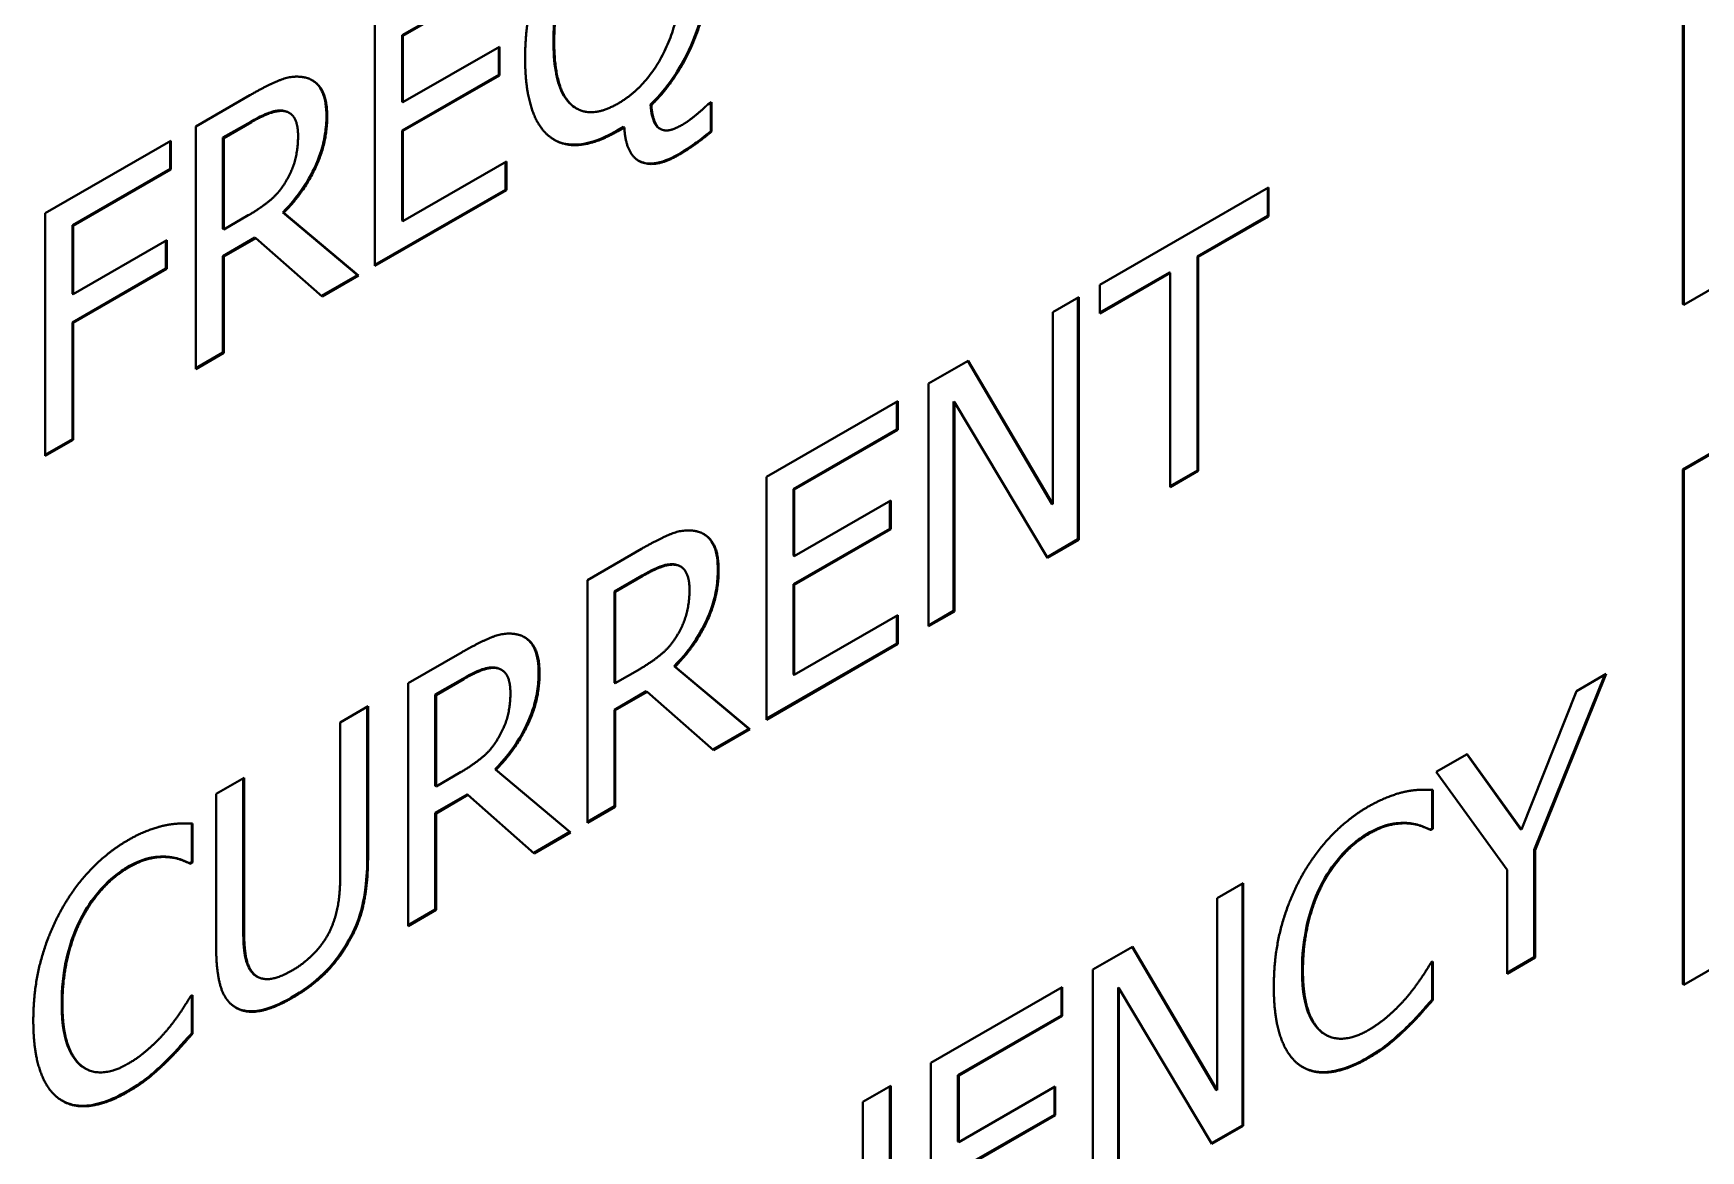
# Model space of a CAD drawing. Header units: inches. Extents: x 0 to 4752, y 0 to 3360.
# Drawn here: x 4305.1 to 4316.32, y 2285.58 to 2293.1 of the extents above; entities that cross this region are included whole.
import ezdxf

# ---------------------------------------------------------------- set-up
doc = ezdxf.new("R2010")
doc.units = ezdxf.units.IN
doc.header["$MEASUREMENT"] = 0
doc.layers.add('POWER SUPPLY CASE OUTLINE$0$가시적인 것(ISO)', color=3, linetype='Continuous', lineweight=40)
doc.layers.add('POWER SUPPLY CASE OUTLINE$0$가시적인 좁은 것(ISO)', color=3, linetype='Continuous', lineweight=35)

msp = doc.modelspace()

# ---------------------------------------------------------------- linework, layer by layer
at = {"layer": 'POWER SUPPLY CASE OUTLINE$0$가시적인 것(ISO)'}
for p, q in [((4316.211, 2291.276), (4335.162, 2302.188)), ((4316.205, 2290.167), (4335.156, 2301.08)), ((4335.162, 2301.077), (4316.211, 2290.164)), ((4316.211, 2286.697), (4335.162, 2297.61)), ((4316.205, 2291.279), (4316.205, 2294.745)), ((4316.211, 2294.742), (4316.211, 2291.276)), ((4308.277, 2293.492), (4307.58, 2293.09)), ((4308.282, 2293.488), (4307.585, 2293.087)), ((4307.397, 2291.537), (4307.397, 2293.172)), ((4307.58, 2293.09), (4307.58, 2292.643)), ((4307.58, 2293.09), (4307.585, 2293.087)), ((4307.585, 2293.087), (4307.585, 2292.639)), ((4307.585, 2292.639), (4308.235, 2293.013)), ((4308.23, 2293.01), (4308.23, 2292.823)), ((4308.235, 2293.013), (4308.235, 2292.82)), ((4308.23, 2292.823), (4307.58, 2292.449)), ((4308.235, 2292.82), (4307.585, 2292.446)), ((4308.23, 2292.823), (4308.235, 2292.82)), ((4306.191, 2292.477), (4306.555, 2292.687)), ((4307.58, 2292.643), (4307.585, 2292.639)), ((4308.75, 2292.6), (4308.756, 2292.597)), ((4309.252, 2292.624), (4309.258, 2292.62)), ((4309.638, 2292.625), (4309.663, 2292.639)), ((4309.658, 2292.636), (4309.658, 2292.445)), ((4309.663, 2292.639), (4309.663, 2292.442)), ((4306.191, 2290.842), (4306.191, 2292.477)), ((4306.56, 2292.508), (4306.373, 2292.401)), ((4306.565, 2292.505), (4306.379, 2292.398)), ((4306.815, 2292.571), (4306.82, 2292.568)), ((4305.176, 2291.893), (4306.022, 2292.38)), ((4306.017, 2292.377), (4306.017, 2292.19)), ((4306.022, 2292.38), (4306.022, 2292.187)), ((4306.373, 2292.401), (4306.373, 2291.786)), ((4306.373, 2292.401), (4306.379, 2292.398)), ((4306.379, 2292.398), (4306.379, 2291.783)), ((4307.58, 2292.449), (4307.58, 2291.842)), ((4307.58, 2292.449), (4307.585, 2292.446)), ((4307.585, 2292.446), (4307.585, 2291.839)), ((4309.071, 2292.473), (4309.027, 2292.448)), ((4309.076, 2292.47), (4309.033, 2292.445)), ((4309.071, 2292.473), (4309.076, 2292.47)), ((4309.313, 2292.463), (4309.319, 2292.46)), ((4309.658, 2292.445), (4309.663, 2292.442)), ((4306.017, 2292.19), (4305.359, 2291.811)), ((4306.022, 2292.187), (4305.364, 2291.808)), ((4306.017, 2292.19), (4306.022, 2292.187)), ((4307.585, 2291.839), (4308.282, 2292.24)), ((4308.277, 2292.237), (4308.277, 2292.05)), ((4308.282, 2292.24), (4308.282, 2292.047)), ((4308.277, 2292.05), (4307.397, 2291.544)), ((4308.282, 2292.047), (4307.397, 2291.537)), ((4308.277, 2292.05), (4308.282, 2292.047)), ((4312.278, 2291.41), (4313.415, 2292.065)), ((4313.41, 2292.062), (4313.41, 2291.875)), ((4313.415, 2292.065), (4313.415, 2291.871)), ((4305.176, 2290.258), (4305.176, 2291.893)), ((4305.359, 2291.811), (4305.364, 2291.808)), ((4305.359, 2291.811), (4305.359, 2291.35)), ((4305.364, 2291.808), (4305.364, 2291.347)), ((4306.379, 2291.783), (4306.544, 2291.878)), ((4306.776, 2291.898), (4307.28, 2291.476)), ((4306.776, 2291.898), (4306.782, 2291.894)), ((4306.782, 2291.894), (4307.285, 2291.473)), ((4307.58, 2291.842), (4307.585, 2291.839)), ((4313.41, 2291.875), (4312.935, 2291.601)), ((4313.415, 2291.871), (4312.941, 2291.598)), ((4313.41, 2291.875), (4313.415, 2291.871)), ((4305.364, 2291.347), (4305.995, 2291.71)), ((4305.989, 2291.707), (4305.989, 2291.52)), ((4305.995, 2291.71), (4305.995, 2291.517)), ((4306.373, 2291.786), (4306.379, 2291.783)), ((4306.588, 2291.728), (4306.373, 2291.604)), ((4306.594, 2291.725), (4306.379, 2291.601)), ((4306.588, 2291.728), (4306.594, 2291.725)), ((4307.041, 2291.332), (4306.594, 2291.725)), ((4306.373, 2291.604), (4306.373, 2290.954)), ((4306.373, 2291.604), (4306.379, 2291.601)), ((4306.379, 2291.601), (4306.379, 2290.951)), ((4312.935, 2291.601), (4312.935, 2290.16)), ((4312.935, 2291.601), (4312.941, 2291.598)), ((4312.941, 2291.598), (4312.941, 2290.157)), ((4305.989, 2291.52), (4305.359, 2291.157)), ((4305.995, 2291.517), (4305.364, 2291.154)), ((4305.989, 2291.52), (4305.995, 2291.517)), ((4307.28, 2291.476), (4307.037, 2291.336)), ((4307.285, 2291.473), (4307.041, 2291.332)), ((4307.28, 2291.476), (4307.285, 2291.473)), ((4312.747, 2291.493), (4312.278, 2291.223)), ((4312.753, 2291.49), (4312.278, 2291.217)), ((4312.747, 2291.493), (4312.753, 2291.49)), ((4312.753, 2290.048), (4312.753, 2291.49)), ((4312.278, 2291.217), (4312.278, 2291.41)), ((4305.359, 2291.35), (4305.364, 2291.347)), ((4311.961, 2291.227), (4312.136, 2291.328)), ((4312.131, 2291.325), (4312.131, 2289.697)), ((4312.136, 2291.328), (4312.136, 2289.693)), ((4316.205, 2291.279), (4316.211, 2291.276)), ((4305.359, 2291.157), (4305.364, 2291.154)), ((4305.359, 2291.157), (4305.359, 2290.37)), ((4305.364, 2291.154), (4305.364, 2290.367)), ((4311.961, 2289.933), (4311.961, 2291.227)), ((4306.373, 2290.954), (4306.191, 2290.849)), ((4306.379, 2290.951), (4306.191, 2290.842)), ((4306.373, 2290.954), (4306.379, 2290.951)), ((4311.124, 2290.746), (4311.391, 2290.899)), ((4311.389, 2290.898), (4311.955, 2289.936)), ((4311.391, 2290.899), (4311.961, 2289.933)), ((4311.124, 2289.111), (4311.124, 2290.746)), ((4310.033, 2290.117), (4310.918, 2290.627)), ((4310.912, 2290.624), (4310.912, 2290.437)), ((4310.918, 2290.627), (4310.918, 2290.433)), ((4311.294, 2290.625), (4311.3, 2290.621)), ((4311.294, 2290.625), (4311.294, 2289.215)), ((4311.925, 2289.572), (4311.3, 2290.621)), ((4311.3, 2290.621), (4311.3, 2289.211)), ((4305.359, 2290.37), (4305.176, 2290.265)), ((4305.364, 2290.367), (4305.176, 2290.258)), ((4305.359, 2290.37), (4305.364, 2290.367)), ((4310.912, 2290.437), (4310.216, 2290.035)), ((4310.918, 2290.433), (4310.221, 2290.032)), ((4310.912, 2290.437), (4310.918, 2290.433)), ((4310.033, 2288.482), (4310.033, 2290.117)), ((4312.935, 2290.16), (4312.753, 2290.055)), ((4312.941, 2290.157), (4312.753, 2290.048)), ((4312.935, 2290.16), (4312.941, 2290.157)), ((4316.205, 2286.701), (4316.205, 2290.167)), ((4316.205, 2290.167), (4316.211, 2290.164)), ((4316.211, 2290.164), (4316.211, 2286.697)), ((4310.216, 2290.035), (4310.216, 2289.587)), ((4310.216, 2290.035), (4310.221, 2290.032)), ((4310.221, 2290.032), (4310.221, 2289.584)), ((4310.221, 2289.584), (4310.871, 2289.958)), ((4310.865, 2289.955), (4310.865, 2289.768)), ((4310.871, 2289.958), (4310.871, 2289.765)), ((4311.955, 2289.936), (4311.961, 2289.933)), ((4310.865, 2289.768), (4310.216, 2289.394)), ((4310.871, 2289.765), (4310.221, 2289.391)), ((4310.865, 2289.768), (4310.871, 2289.765)), ((4312.131, 2289.697), (4311.923, 2289.577)), ((4312.136, 2289.693), (4311.925, 2289.572)), ((4312.131, 2289.697), (4312.136, 2289.693)), ((4308.827, 2289.422), (4309.191, 2289.632)), ((4310.216, 2289.587), (4310.221, 2289.584)), ((4309.196, 2289.453), (4309.009, 2289.346)), ((4309.201, 2289.45), (4309.015, 2289.342)), ((4309.45, 2289.516), (4309.456, 2289.513)), ((4308.827, 2287.787), (4308.827, 2289.422)), ((4309.009, 2289.346), (4309.009, 2288.731)), ((4309.009, 2289.346), (4309.015, 2289.342)), ((4309.015, 2289.342), (4309.015, 2288.728)), ((4310.216, 2289.394), (4310.216, 2288.787)), ((4310.216, 2289.394), (4310.221, 2289.391)), ((4310.221, 2289.391), (4310.221, 2288.784)), ((4310.221, 2288.784), (4310.918, 2289.185)), ((4310.912, 2289.182), (4310.912, 2288.995)), ((4310.918, 2289.185), (4310.918, 2288.992)), ((4311.294, 2289.215), (4311.124, 2289.117)), ((4311.3, 2289.211), (4311.124, 2289.111)), ((4311.294, 2289.215), (4311.3, 2289.211)), ((4310.912, 2288.995), (4310.033, 2288.489)), ((4310.912, 2288.995), (4310.918, 2288.992)), ((4307.62, 2288.727), (4307.984, 2288.937)), ((4310.918, 2288.992), (4310.033, 2288.482)), ((4308.244, 2288.821), (4308.249, 2288.818)), ((4309.015, 2288.728), (4309.18, 2288.823)), ((4309.412, 2288.843), (4309.915, 2288.421)), ((4309.412, 2288.843), (4309.418, 2288.839)), ((4309.418, 2288.839), (4309.921, 2288.418)), ((4310.216, 2288.787), (4310.221, 2288.784)), ((4315.679, 2288.785), (4315.204, 2287.606)), ((4315.688, 2288.79), (4315.21, 2287.603)), ((4315.489, 2288.675), (4315.688, 2288.79)), ((4307.62, 2287.092), (4307.62, 2288.727)), ((4307.989, 2288.758), (4307.802, 2288.651)), ((4307.995, 2288.755), (4307.808, 2288.648)), ((4309.009, 2288.731), (4309.015, 2288.728)), ((4309.224, 2288.673), (4309.009, 2288.549)), ((4309.23, 2288.67), (4309.015, 2288.546)), ((4309.224, 2288.673), (4309.23, 2288.67)), ((4309.677, 2288.277), (4309.23, 2288.67)), ((4315.117, 2287.742), (4315.489, 2288.675)), ((4307.163, 2288.464), (4307.35, 2288.572)), ((4307.345, 2288.569), (4307.345, 2287.555)), ((4307.35, 2288.572), (4307.35, 2287.552)), ((4307.802, 2288.651), (4307.802, 2288.036)), ((4307.802, 2288.651), (4307.808, 2288.648)), ((4307.808, 2288.648), (4307.808, 2288.033)), ((4309.009, 2288.549), (4309.009, 2287.899)), ((4309.009, 2288.549), (4309.015, 2288.546)), ((4309.015, 2288.546), (4309.015, 2287.896)), ((4307.163, 2287.439), (4307.163, 2288.464)), ((4309.915, 2288.421), (4309.672, 2288.281)), ((4309.921, 2288.418), (4309.677, 2288.277)), ((4309.915, 2288.421), (4309.921, 2288.418)), ((4314.544, 2288.131), (4314.753, 2288.251)), ((4314.75, 2288.25), (4315.112, 2287.745)), ((4314.753, 2288.251), (4315.117, 2287.742)), ((4307.808, 2288.033), (4307.973, 2288.128)), ((4308.206, 2288.148), (4308.709, 2287.726)), ((4308.206, 2288.148), (4308.211, 2288.144)), ((4308.211, 2288.144), (4308.714, 2287.723)), ((4315.022, 2287.472), (4314.544, 2288.131)), ((4306.327, 2287.983), (4306.515, 2288.091)), ((4306.327, 2286.963), (4306.327, 2287.983)), ((4306.509, 2288.088), (4306.509, 2287.074)), ((4306.515, 2288.091), (4306.515, 2287.071)), ((4307.802, 2288.036), (4307.808, 2288.033)), ((4314.517, 2288.01), (4314.517, 2287.751)), ((4314.522, 2288.01), (4314.522, 2287.748)), ((4308.018, 2287.978), (4307.802, 2287.854)), ((4308.023, 2287.975), (4307.808, 2287.851)), ((4308.018, 2287.978), (4308.023, 2287.975)), ((4308.47, 2287.582), (4308.023, 2287.975)), ((4309.009, 2287.899), (4308.827, 2287.794)), ((4309.015, 2287.896), (4308.827, 2287.787)), ((4309.009, 2287.899), (4309.015, 2287.896)), ((4306.163, 2287.784), (4306.163, 2287.524)), ((4306.169, 2287.783), (4306.169, 2287.521)), ((4307.802, 2287.854), (4307.802, 2287.204)), ((4307.802, 2287.854), (4307.808, 2287.851)), ((4307.808, 2287.851), (4307.808, 2287.201)), ((4308.709, 2287.726), (4308.466, 2287.586)), ((4308.714, 2287.723), (4308.47, 2287.582)), ((4308.709, 2287.726), (4308.714, 2287.723)), ((4314.517, 2287.751), (4314.502, 2287.742)), ((4314.502, 2287.742), (4314.508, 2287.739)), ((4314.522, 2287.748), (4314.508, 2287.739)), ((4314.517, 2287.751), (4314.522, 2287.748)), ((4315.112, 2287.745), (4315.117, 2287.742)), ((4315.204, 2287.606), (4315.21, 2287.603)), ((4315.204, 2287.606), (4315.204, 2286.883)), ((4315.21, 2287.603), (4315.21, 2286.88)), ((4306.163, 2287.524), (4306.148, 2287.516)), ((4306.148, 2287.516), (4306.154, 2287.512)), ((4306.169, 2287.521), (4306.154, 2287.512)), ((4306.163, 2287.524), (4306.169, 2287.521)), ((4315.022, 2286.771), (4315.022, 2287.472)), ((4313.068, 2287.281), (4313.243, 2287.382)), ((4313.238, 2287.379), (4313.238, 2285.75)), ((4313.243, 2287.382), (4313.243, 2285.747)), ((4307.802, 2287.204), (4307.62, 2287.099)), ((4307.808, 2287.201), (4307.62, 2287.092)), ((4307.802, 2287.204), (4307.808, 2287.201)), ((4313.068, 2285.987), (4313.068, 2287.281)), ((4312.231, 2286.8), (4312.499, 2286.953)), ((4312.496, 2286.952), (4313.062, 2285.99)), ((4312.499, 2286.953), (4313.068, 2285.987)), ((4315.204, 2286.883), (4315.022, 2286.778)), ((4315.21, 2286.88), (4315.022, 2286.771)), ((4315.204, 2286.883), (4315.21, 2286.88)), ((4306.6, 2286.754), (4306.606, 2286.751)), ((4312.231, 2285.164), (4312.231, 2286.8)), ((4314.509, 2286.847), (4314.522, 2286.855)), ((4314.517, 2286.851), (4314.517, 2286.598)), ((4314.522, 2286.855), (4314.522, 2286.595)), ((4311.14, 2286.171), (4312.025, 2286.681)), ((4312.02, 2286.678), (4312.02, 2286.491)), ((4312.025, 2286.681), (4312.025, 2286.487)), ((4312.401, 2286.679), (4312.407, 2286.675)), ((4312.401, 2286.679), (4312.401, 2285.269)), ((4313.033, 2285.626), (4312.407, 2286.675)), ((4312.407, 2286.675), (4312.407, 2285.265)), ((4316.205, 2286.701), (4316.211, 2286.697)), ((4306.155, 2286.62), (4306.169, 2286.628)), ((4306.163, 2286.625), (4306.163, 2286.371)), ((4306.169, 2286.628), (4306.169, 2286.368)), ((4306.459, 2286.544), (4306.462, 2286.542)), ((4314.517, 2286.598), (4314.522, 2286.595)), ((4312.02, 2286.491), (4311.323, 2286.089)), ((4312.025, 2286.487), (4311.328, 2286.086)), ((4312.02, 2286.491), (4312.025, 2286.487)), ((4306.163, 2286.371), (4306.169, 2286.368)), ((4313.795, 2286.363), (4313.8, 2286.36)), ((4314.329, 2286.397), (4314.334, 2286.394)), ((4305.441, 2286.136), (4305.447, 2286.133)), ((4305.975, 2286.17), (4305.981, 2286.167)), ((4311.14, 2284.536), (4311.14, 2286.171)), ((4311.323, 2286.089), (4311.323, 2285.641)), ((4311.323, 2286.089), (4311.328, 2286.086)), ((4311.328, 2286.086), (4311.328, 2285.638)), ((4310.683, 2285.908), (4310.871, 2286.016)), ((4310.865, 2286.013), (4310.865, 2284.999)), ((4310.871, 2286.016), (4310.871, 2284.996)), ((4311.328, 2285.638), (4311.978, 2286.012)), ((4311.973, 2286.009), (4311.973, 2285.822)), ((4311.978, 2286.012), (4311.978, 2285.819)), ((4313.062, 2285.99), (4313.068, 2285.987)), ((4310.683, 2284.882), (4310.683, 2285.908)), ((4311.973, 2285.822), (4311.323, 2285.448)), ((4311.978, 2285.819), (4311.328, 2285.445)), ((4311.973, 2285.822), (4311.978, 2285.819)), ((4313.238, 2285.75), (4313.03, 2285.631)), ((4313.243, 2285.747), (4313.033, 2285.626)), ((4313.238, 2285.75), (4313.243, 2285.747)), ((4311.323, 2285.641), (4311.328, 2285.638))]:
    msp.add_line(p, q, dxfattribs=at)
for points, degree in [([(4308.408, 2292.936), (4308.408, 2293.142), (4308.497, 2293.506), (4308.578, 2293.664)], 2), ([(4308.72, 2293.611), (4308.664, 2293.495), (4308.604, 2293.207), (4308.604, 2293.048)], 2), ([(4309.659, 2293.656), (4309.659, 2293.338), (4309.444, 2292.801), (4309.258, 2292.62)], 2), ([(4309.034, 2292.631), (4309.23, 2292.744), (4309.463, 2293.221), (4309.463, 2293.543)], 2), ([(4308.604, 2293.048), (4308.604, 2292.726), (4308.838, 2292.518), (4309.034, 2292.631)], 2), ([(4308.577, 2292.405), (4308.495, 2292.466), (4308.408, 2292.734), (4308.408, 2292.936)], 2), ([(4306.555, 2292.687), (4306.677, 2292.757), (4306.841, 2292.821), (4306.915, 2292.808)], 2), ([(4306.915, 2292.808), (4306.989, 2292.796), (4307.075, 2292.672), (4307.075, 2292.543)], 2), ([(4309.258, 2292.62), (4309.262, 2292.562), (4309.29, 2292.48), (4309.311, 2292.465)], 2), ([(4309.474, 2292.492), (4309.512, 2292.514), (4309.615, 2292.601), (4309.638, 2292.625)], 2), ([(4306.79, 2292.579), (4306.75, 2292.586), (4306.643, 2292.55), (4306.565, 2292.505)], 2), ([(4307.075, 2292.543), (4307.075, 2292.364), (4306.917, 2292.031), (4306.782, 2291.894)], 2), ([(4306.815, 2292.571), (4306.805, 2292.576), (4306.795, 2292.58), (4306.784, 2292.582)], 3), ([(4306.879, 2292.413), (4306.879, 2292.485), (4306.836, 2292.569), (4306.79, 2292.579)], 2), ([(4309.311, 2292.465), (4309.338, 2292.445), (4309.41, 2292.455), (4309.474, 2292.492)], 2), ([(4306.799, 2292.11), (4306.841, 2292.179), (4306.879, 2292.328), (4306.879, 2292.413)], 2), ([(4309.033, 2292.445), (4308.89, 2292.362), (4308.659, 2292.342), (4308.577, 2292.405)], 2), ([(4309.443, 2292.285), (4309.284, 2292.193), (4309.086, 2292.284), (4309.076, 2292.47)], 2), ([(4309.306, 2292.468), (4309.308, 2292.466), (4309.311, 2292.464), (4309.313, 2292.463)], 3), ([(4309.663, 2292.442), (4309.612, 2292.398), (4309.499, 2292.317), (4309.443, 2292.285)], 2), ([(4306.544, 2291.878), (4306.625, 2291.925), (4306.755, 2292.032), (4306.799, 2292.11)], 2), ([(4309.191, 2289.632), (4309.313, 2289.702), (4309.476, 2289.766), (4309.551, 2289.753)], 2), ([(4309.551, 2289.753), (4309.625, 2289.741), (4309.711, 2289.617), (4309.711, 2289.488)], 2), ([(4309.426, 2289.524), (4309.386, 2289.531), (4309.279, 2289.495), (4309.201, 2289.45)], 2), ([(4309.711, 2289.488), (4309.711, 2289.309), (4309.553, 2288.976), (4309.418, 2288.839)], 2), ([(4309.45, 2289.516), (4309.441, 2289.521), (4309.431, 2289.525), (4309.42, 2289.527)], 3), ([(4309.515, 2289.358), (4309.515, 2289.429), (4309.472, 2289.514), (4309.426, 2289.524)], 2), ([(4309.435, 2289.055), (4309.476, 2289.123), (4309.515, 2289.273), (4309.515, 2289.358)], 2), ([(4307.984, 2288.937), (4308.106, 2289.007), (4308.27, 2289.071), (4308.344, 2289.058)], 2), ([(4308.344, 2289.058), (4308.419, 2289.046), (4308.505, 2288.922), (4308.505, 2288.793)], 2), ([(4309.18, 2288.823), (4309.261, 2288.87), (4309.39, 2288.977), (4309.435, 2289.055)], 2), ([(4308.219, 2288.829), (4308.179, 2288.836), (4308.073, 2288.8), (4307.995, 2288.755)], 2), ([(4308.505, 2288.793), (4308.505, 2288.614), (4308.346, 2288.281), (4308.211, 2288.144)], 2), ([(4308.244, 2288.821), (4308.234, 2288.826), (4308.224, 2288.83), (4308.214, 2288.832)], 3), ([(4308.309, 2288.663), (4308.309, 2288.735), (4308.265, 2288.819), (4308.219, 2288.829)], 2), ([(4308.228, 2288.36), (4308.27, 2288.429), (4308.309, 2288.578), (4308.309, 2288.663)], 2), ([(4307.973, 2288.128), (4308.054, 2288.175), (4308.184, 2288.282), (4308.228, 2288.36)], 2), ([(4314.086, 2287.897), (4314.157, 2287.937), (4314.282, 2287.986), (4314.334, 2287.997)], 2), ([(4314.334, 2287.997), (4314.38, 2288.007), (4314.475, 2288.012), (4314.522, 2288.01)], 2), ([(4313.626, 2287.407), (4313.711, 2287.565), (4313.943, 2287.814), (4314.086, 2287.897)], 2), ([(4305.732, 2287.67), (4305.803, 2287.711), (4305.928, 2287.759), (4305.981, 2287.77)], 2), ([(4305.981, 2287.77), (4306.027, 2287.78), (4306.122, 2287.785), (4306.169, 2287.783)], 2), ([(4314.348, 2287.784), (4314.294, 2287.787), (4314.167, 2287.758), (4314.085, 2287.71)], 2), ([(4314.508, 2287.739), (4314.482, 2287.751), (4314.404, 2287.781), (4314.348, 2287.784)], 2), ([(4305.273, 2287.18), (4305.358, 2287.339), (4305.589, 2287.587), (4305.732, 2287.67)], 2), ([(4314.085, 2287.71), (4313.994, 2287.658), (4313.833, 2287.479), (4313.772, 2287.362)], 2), ([(4305.995, 2287.557), (4305.941, 2287.561), (4305.814, 2287.531), (4305.731, 2287.483)], 2), ([(4306.154, 2287.512), (4306.129, 2287.524), (4306.051, 2287.554), (4305.995, 2287.557)], 2), ([(4307.35, 2287.552), (4307.35, 2287.381), (4307.291, 2287.103), (4307.215, 2286.976)], 2), ([(4305.731, 2287.483), (4305.641, 2287.431), (4305.479, 2287.252), (4305.418, 2287.135)], 2), ([(4307.102, 2287.079), (4307.137, 2287.162), (4307.163, 2287.329), (4307.163, 2287.439)], 2), ([(4313.45, 2286.682), (4313.45, 2286.888), (4313.54, 2287.244), (4313.626, 2287.407)], 2), ([(4313.772, 2287.362), (4313.712, 2287.244), (4313.646, 2286.953), (4313.646, 2286.795)], 2), ([(4305.096, 2286.455), (4305.096, 2286.661), (4305.187, 2287.018), (4305.273, 2287.18)], 2), ([(4305.418, 2287.135), (4305.359, 2287.017), (4305.292, 2286.726), (4305.292, 2286.568)], 2), ([(4306.515, 2287.071), (4306.515, 2286.957), (4306.54, 2286.818), (4306.576, 2286.776)], 2), ([(4306.838, 2286.793), (4306.926, 2286.844), (4307.064, 2286.991), (4307.102, 2287.079)], 2), ([(4307.215, 2286.976), (4307.148, 2286.86), (4306.969, 2286.683), (4306.838, 2286.608)], 2), ([(4306.462, 2286.542), (4306.388, 2286.584), (4306.327, 2286.788), (4306.327, 2286.963)], 2), ([(4306.57, 2286.779), (4306.579, 2286.769), (4306.589, 2286.76), (4306.6, 2286.754)], 3), ([(4306.576, 2286.776), (4306.614, 2286.732), (4306.744, 2286.739), (4306.838, 2286.793)], 2), ([(4313.646, 2286.795), (4313.646, 2286.627), (4313.716, 2286.425), (4313.776, 2286.376)], 2), ([(4314.359, 2286.629), (4314.41, 2286.693), (4314.487, 2286.809), (4314.509, 2286.847)], 2), ([(4313.627, 2286.154), (4313.543, 2286.211), (4313.45, 2286.476), (4313.45, 2286.682)], 2), ([(4305.292, 2286.568), (4305.292, 2286.4), (4305.362, 2286.198), (4305.423, 2286.149)], 2), ([(4306.005, 2286.402), (4306.057, 2286.466), (4306.133, 2286.582), (4306.155, 2286.62)], 2), ([(4306.838, 2286.608), (4306.713, 2286.536), (4306.528, 2286.504), (4306.462, 2286.542)], 2), ([(4314.085, 2286.391), (4314.166, 2286.437), (4314.305, 2286.564), (4314.359, 2286.629)], 2), ([(4314.522, 2286.595), (4314.475, 2286.543), (4314.393, 2286.449), (4314.334, 2286.394)], 2), ([(4305.274, 2285.927), (4305.189, 2285.984), (4305.096, 2286.249), (4305.096, 2286.455)], 2), ([(4305.731, 2286.164), (4305.813, 2286.211), (4305.951, 2286.337), (4306.005, 2286.402)], 2), ([(4306.169, 2286.368), (4306.122, 2286.316), (4306.039, 2286.222), (4305.981, 2286.167)], 2), ([(4313.771, 2286.379), (4313.778, 2286.373), (4313.786, 2286.368), (4313.795, 2286.363)], 3), ([(4313.776, 2286.376), (4313.836, 2286.33), (4313.995, 2286.339), (4314.085, 2286.391)], 2), ([(4314.334, 2286.394), (4314.273, 2286.335), (4314.167, 2286.25), (4314.082, 2286.201)], 2), ([(4314.082, 2286.201), (4313.945, 2286.122), (4313.712, 2286.095), (4313.627, 2286.154)], 2), ([(4305.417, 2286.152), (4305.425, 2286.146), (4305.433, 2286.141), (4305.441, 2286.136)], 3), ([(4305.423, 2286.149), (4305.482, 2286.103), (4305.642, 2286.112), (4305.731, 2286.164)], 2), ([(4305.981, 2286.167), (4305.919, 2286.108), (4305.814, 2286.023), (4305.729, 2285.974)], 2), ([(4305.729, 2285.974), (4305.591, 2285.895), (4305.359, 2285.868), (4305.274, 2285.927)], 2)]:
    msp.add_open_spline(points, degree=degree, dxfattribs=at)
for points, knots in [([(4308.714, 2293.614), (4308.673, 2293.529), (4308.646, 2293.44), (4308.614, 2293.286), (4308.599, 2293.185), (4308.599, 2293.052)], [-0.13794, -0.13794, -0.13794, -0.13794, -0.0612408, -0.0612408, 0, 0, 0, 0]), ([(4309.653, 2293.659), (4309.653, 2293.569), (4309.647, 2293.474), (4309.616, 2293.291), (4309.594, 2293.203), (4309.536, 2293.043), (4309.495, 2292.946), (4309.379, 2292.762), (4309.319, 2292.688), (4309.252, 2292.624)], [-0.1987013, -0.1987013, -0.1987013, -0.1987013, -0.1363702, -0.1363702, -0.0816912, -0.0816912, -0.0373803, -0.0373803, 0, 0, 0, 0]), ([(4308.599, 2293.052), (4308.599, 2292.982), (4308.603, 2292.912), (4308.623, 2292.796), (4308.637, 2292.745), (4308.688, 2292.643), (4308.724, 2292.615), (4308.75, 2292.6)], [-0.10357312, -0.10357312, -0.10357312, -0.10357312, -0.08765024, -0.08765024, -0.07402852, -0.07402852, -0.05487698, -0.05487698, -0.05487698, -0.05487698]), ([(4306.972, 2292.789), (4306.978, 2292.785), (4306.984, 2292.781), (4307.013, 2292.759), (4307.032, 2292.735), (4307.063, 2292.66), (4307.07, 2292.604), (4307.07, 2292.546)], [-0.05042298, -0.05042298, -0.05042298, -0.05042298, -0.04588995, -0.04588995, -0.0266657, -0.0266657, 0, 0, 0, 0]), ([(4306.784, 2292.582), (4306.756, 2292.587), (4306.724, 2292.583), (4306.667, 2292.563), (4306.627, 2292.547), (4306.56, 2292.508)], [-0.08567867, -0.08567867, -0.08567867, -0.08567867, -0.03584693, -0.03584693, 0, 0, 0, 0]), ([(4309.252, 2292.624), (4309.257, 2292.562), (4309.269, 2292.524), (4309.286, 2292.488), (4309.295, 2292.476), (4309.306, 2292.468)], [-0.02309822, -0.02309822, -0.02309822, -0.02309822, -0.00876856, -0.00876856, 0, 0, 0, 0]), ([(4307.07, 2292.546), (4307.07, 2292.507), (4307.067, 2292.466), (4307.054, 2292.385), (4307.045, 2292.345), (4307.007, 2292.227), (4306.972, 2292.16), (4306.892, 2292.027), (4306.837, 2291.959), (4306.776, 2291.898)], [-0.08383767, -0.08383767, -0.08383767, -0.08383767, -0.07041272, -0.07041272, -0.05799448, -0.05799448, -0.03422864, -0.03422864, 0, 0, 0, 0]), ([(4309.027, 2292.448), (4308.976, 2292.418), (4308.924, 2292.394), (4308.827, 2292.362), (4308.781, 2292.354), (4308.687, 2292.354), (4308.642, 2292.365), (4308.602, 2292.388)], [-0.09081295, -0.09081295, -0.09081295, -0.09081295, -0.06362442, -0.06362442, -0.03821351, -0.03821351, -0.00798973, -0.00798973, -0.00798973, -0.00798973]), ([(4309.658, 2292.445), (4309.617, 2292.41), (4309.579, 2292.381), (4309.513, 2292.334), (4309.475, 2292.31), (4309.438, 2292.288)], [-0.0354463, -0.0354463, -0.0354463, -0.0354463, -0.01992793, -0.01992793, 0, 0, 0, 0]), ([(4309.438, 2292.288), (4309.382, 2292.256), (4309.327, 2292.234), (4309.23, 2292.223), (4309.198, 2292.233), (4309.175, 2292.244), (4309.173, 2292.245), (4309.17, 2292.246)], [-0.08174987, -0.08174987, -0.08174987, -0.08174987, -0.06498363, -0.06498363, -0.04986956, -0.04986956, -0.04828347, -0.04828347, -0.04828347, -0.04828347]), ([(4309.608, 2289.734), (4309.614, 2289.73), (4309.62, 2289.726), (4309.649, 2289.704), (4309.668, 2289.68), (4309.699, 2289.605), (4309.706, 2289.549), (4309.706, 2289.491)], [-0.05042298, -0.05042298, -0.05042298, -0.05042298, -0.04588995, -0.04588995, -0.0266657, -0.0266657, 0, 0, 0, 0]), ([(4309.42, 2289.527), (4309.392, 2289.532), (4309.36, 2289.528), (4309.303, 2289.508), (4309.263, 2289.492), (4309.196, 2289.453)], [-0.08567867, -0.08567867, -0.08567867, -0.08567867, -0.03584693, -0.03584693, 0, 0, 0, 0]), ([(4309.706, 2289.491), (4309.706, 2289.452), (4309.703, 2289.411), (4309.69, 2289.33), (4309.681, 2289.29), (4309.643, 2289.172), (4309.608, 2289.105), (4309.528, 2288.972), (4309.473, 2288.904), (4309.412, 2288.843)], [-0.08383767, -0.08383767, -0.08383767, -0.08383767, -0.07041272, -0.07041272, -0.05799448, -0.05799448, -0.03422864, -0.03422864, 0, 0, 0, 0]), ([(4308.402, 2289.039), (4308.407, 2289.035), (4308.413, 2289.031), (4308.442, 2289.009), (4308.461, 2288.985), (4308.492, 2288.91), (4308.499, 2288.854), (4308.499, 2288.796)], [-0.05042298, -0.05042298, -0.05042298, -0.05042298, -0.04588995, -0.04588995, -0.0266657, -0.0266657, 0, 0, 0, 0]), ([(4308.214, 2288.832), (4308.185, 2288.837), (4308.153, 2288.833), (4308.096, 2288.813), (4308.057, 2288.797), (4307.989, 2288.758)], [-0.08567867, -0.08567867, -0.08567867, -0.08567867, -0.03584693, -0.03584693, 0, 0, 0, 0]), ([(4308.499, 2288.796), (4308.499, 2288.757), (4308.496, 2288.716), (4308.483, 2288.635), (4308.474, 2288.595), (4308.436, 2288.477), (4308.401, 2288.41), (4308.321, 2288.277), (4308.266, 2288.209), (4308.206, 2288.148)], [-0.08383767, -0.08383767, -0.08383767, -0.08383767, -0.07041272, -0.07041272, -0.05799448, -0.05799448, -0.03422864, -0.03422864, 0, 0, 0, 0]), ([(4314.343, 2287.787), (4314.292, 2287.79), (4314.248, 2287.781), (4314.178, 2287.765), (4314.128, 2287.742), (4314.079, 2287.714)], [-0.03844355, -0.03844355, -0.03844355, -0.03844355, -0.02591263, -0.02591263, 0, 0, 0, 0]), ([(4314.502, 2287.742), (4314.481, 2287.752), (4314.459, 2287.761), (4314.409, 2287.78), (4314.375, 2287.785), (4314.343, 2287.787)], [-0.0348063, -0.0348063, -0.0348063, -0.0348063, -0.0198818, -0.0198818, 0, 0, 0, 0]), ([(4314.079, 2287.714), (4314.047, 2287.695), (4314.015, 2287.673), (4313.948, 2287.616), (4313.918, 2287.584), (4313.845, 2287.499), (4313.802, 2287.435), (4313.766, 2287.365)], [-0.05575406, -0.05575406, -0.05575406, -0.05575406, -0.04354167, -0.04354167, -0.02953823, -0.02953823, 0, 0, 0, 0]), ([(4305.989, 2287.56), (4305.939, 2287.564), (4305.894, 2287.554), (4305.825, 2287.538), (4305.774, 2287.515), (4305.725, 2287.487)], [-0.03844355, -0.03844355, -0.03844355, -0.03844355, -0.02591263, -0.02591263, 0, 0, 0, 0]), ([(4306.148, 2287.516), (4306.128, 2287.526), (4306.106, 2287.534), (4306.055, 2287.553), (4306.022, 2287.558), (4305.989, 2287.56)], [-0.0348063, -0.0348063, -0.0348063, -0.0348063, -0.0198818, -0.0198818, 0, 0, 0, 0]), ([(4307.345, 2287.555), (4307.345, 2287.49), (4307.342, 2287.421), (4307.321, 2287.258), (4307.304, 2287.198), (4307.275, 2287.105), (4307.247, 2287.041), (4307.21, 2286.979)], [-0.04603098, -0.04603098, -0.04603098, -0.04603098, -0.03795406, -0.03795406, -0.02712384, -0.02712384, 0, 0, 0, 0]), ([(4305.725, 2287.487), (4305.693, 2287.468), (4305.662, 2287.446), (4305.595, 2287.389), (4305.565, 2287.357), (4305.491, 2287.272), (4305.449, 2287.208), (4305.413, 2287.138)], [-0.05575406, -0.05575406, -0.05575406, -0.05575406, -0.04354167, -0.04354167, -0.02953823, -0.02953823, 0, 0, 0, 0]), ([(4313.766, 2287.365), (4313.717, 2287.269), (4313.69, 2287.174), (4313.649, 2286.996), (4313.64, 2286.894), (4313.64, 2286.798)], [-0.07384393, -0.07384393, -0.07384393, -0.07384393, -0.04388733, -0.04388733, 0, 0, 0, 0]), ([(4305.413, 2287.138), (4305.364, 2287.042), (4305.336, 2286.947), (4305.296, 2286.769), (4305.287, 2286.667), (4305.287, 2286.571)], [-0.07384393, -0.07384393, -0.07384393, -0.07384393, -0.04388733, -0.04388733, 0, 0, 0, 0]), ([(4306.509, 2287.074), (4306.509, 2286.967), (4306.518, 2286.913), (4306.531, 2286.843), (4306.547, 2286.807), (4306.57, 2286.779)], [-0.03660059, -0.03660059, -0.03660059, -0.03660059, -0.02245525, -0.02245525, 0, 0, 0, 0]), ([(4307.21, 2286.979), (4307.187, 2286.941), (4307.163, 2286.905), (4307.103, 2286.827), (4307.074, 2286.796), (4306.984, 2286.707), (4306.905, 2286.653), (4306.833, 2286.611)], [-0.06002364, -0.06002364, -0.06002364, -0.06002364, -0.05048049, -0.05048049, -0.03855798, -0.03855798, 0, 0, 0, 0]), ([(4313.64, 2286.798), (4313.64, 2286.639), (4313.663, 2286.557), (4313.703, 2286.456), (4313.732, 2286.41), (4313.771, 2286.379)], [-0.06072561, -0.06072561, -0.06072561, -0.06072561, -0.03211034, -0.03211034, 0, 0, 0, 0]), ([(4305.287, 2286.571), (4305.287, 2286.412), (4305.31, 2286.33), (4305.35, 2286.229), (4305.378, 2286.184), (4305.417, 2286.152)], [-0.06072561, -0.06072561, -0.06072561, -0.06072561, -0.03211034, -0.03211034, 0, 0, 0, 0]), ([(4306.833, 2286.611), (4306.788, 2286.585), (4306.743, 2286.563), (4306.66, 2286.532), (4306.623, 2286.523), (4306.539, 2286.516), (4306.496, 2286.524), (4306.459, 2286.545)], [-0.07265851, -0.07265851, -0.07265851, -0.07265851, -0.04900249, -0.04900249, -0.02818557, -0.02818557, -0.00045948, -0.00045948, -0.00045948, -0.00045948]), ([(4314.517, 2286.598), (4314.487, 2286.565), (4314.458, 2286.532), (4314.397, 2286.463), (4314.362, 2286.428), (4314.329, 2286.397)], [-0.03564815, -0.03564815, -0.03564815, -0.03564815, -0.01842159, -0.01842159, 0, 0, 0, 0]), ([(4306.163, 2286.371), (4306.134, 2286.339), (4306.104, 2286.306), (4306.044, 2286.237), (4306.008, 2286.202), (4305.975, 2286.17)], [-0.03564815, -0.03564815, -0.03564815, -0.03564815, -0.01842159, -0.01842159, 0, 0, 0, 0]), ([(4314.329, 2286.397), (4314.291, 2286.361), (4314.253, 2286.327), (4314.174, 2286.263), (4314.124, 2286.232), (4314.077, 2286.204)], [-0.04951884, -0.04951884, -0.04951884, -0.04951884, -0.02524297, -0.02524297, 0, 0, 0, 0]), ([(4314.077, 2286.204), (4314.027, 2286.176), (4313.977, 2286.153), (4313.883, 2286.121), (4313.837, 2286.111), (4313.738, 2286.107), (4313.687, 2286.119), (4313.643, 2286.144)], [-0.08970536, -0.08970536, -0.08970536, -0.08970536, -0.06354156, -0.06354156, -0.03867003, -0.03867003, -0.00547756, -0.00547756, -0.00547756, -0.00547756]), ([(4305.975, 2286.17), (4305.938, 2286.134), (4305.9, 2286.1), (4305.82, 2286.036), (4305.771, 2286.005), (4305.723, 2285.978)], [-0.04951884, -0.04951884, -0.04951884, -0.04951884, -0.02524297, -0.02524297, 0, 0, 0, 0]), ([(4305.723, 2285.978), (4305.673, 2285.949), (4305.624, 2285.926), (4305.529, 2285.894), (4305.484, 2285.884), (4305.384, 2285.881), (4305.334, 2285.892), (4305.29, 2285.917)], [-0.08970536, -0.08970536, -0.08970536, -0.08970536, -0.06354156, -0.06354156, -0.03867003, -0.03867003, -0.00547756, -0.00547756, -0.00547756, -0.00547756])]:
    msp.add_open_spline(points, degree=3, knots=knots, dxfattribs=at)
at = {"layer": 'POWER SUPPLY CASE OUTLINE$0$가시적인 좁은 것(ISO)'}
for p, q in [((4308.599, 2293.052), (4308.604, 2293.048)), ((4306.56, 2292.508), (4306.565, 2292.505)), ((4306.784, 2292.582), (4306.79, 2292.579)), ((4307.07, 2292.546), (4307.075, 2292.543)), ((4309.027, 2292.448), (4309.033, 2292.445)), ((4309.306, 2292.468), (4309.311, 2292.465)), ((4309.438, 2292.288), (4309.443, 2292.285)), ((4309.196, 2289.453), (4309.201, 2289.45)), ((4309.42, 2289.527), (4309.426, 2289.524)), ((4309.706, 2289.491), (4309.711, 2289.488)), ((4308.214, 2288.832), (4308.219, 2288.829)), ((4308.499, 2288.796), (4308.505, 2288.793)), ((4307.989, 2288.758), (4307.995, 2288.755)), ((4314.343, 2287.787), (4314.348, 2287.784)), ((4314.079, 2287.714), (4314.085, 2287.71)), ((4305.989, 2287.56), (4305.995, 2287.557)), ((4307.345, 2287.555), (4307.35, 2287.552)), ((4305.725, 2287.487), (4305.731, 2287.483)), ((4313.766, 2287.365), (4313.772, 2287.362)), ((4305.413, 2287.138), (4305.418, 2287.135)), ((4306.509, 2287.074), (4306.515, 2287.071)), ((4307.21, 2286.979), (4307.215, 2286.976)), ((4306.57, 2286.779), (4306.576, 2286.776)), ((4313.64, 2286.798), (4313.646, 2286.795)), ((4305.287, 2286.571), (4305.292, 2286.568)), ((4306.833, 2286.611), (4306.838, 2286.608)), ((4313.771, 2286.379), (4313.776, 2286.376)), ((4314.077, 2286.204), (4314.082, 2286.201)), ((4305.417, 2286.152), (4305.423, 2286.149)), ((4305.723, 2285.978), (4305.729, 2285.974))]:
    msp.add_line(p, q, dxfattribs=at)

doc.saveas('drawing.dxf')
